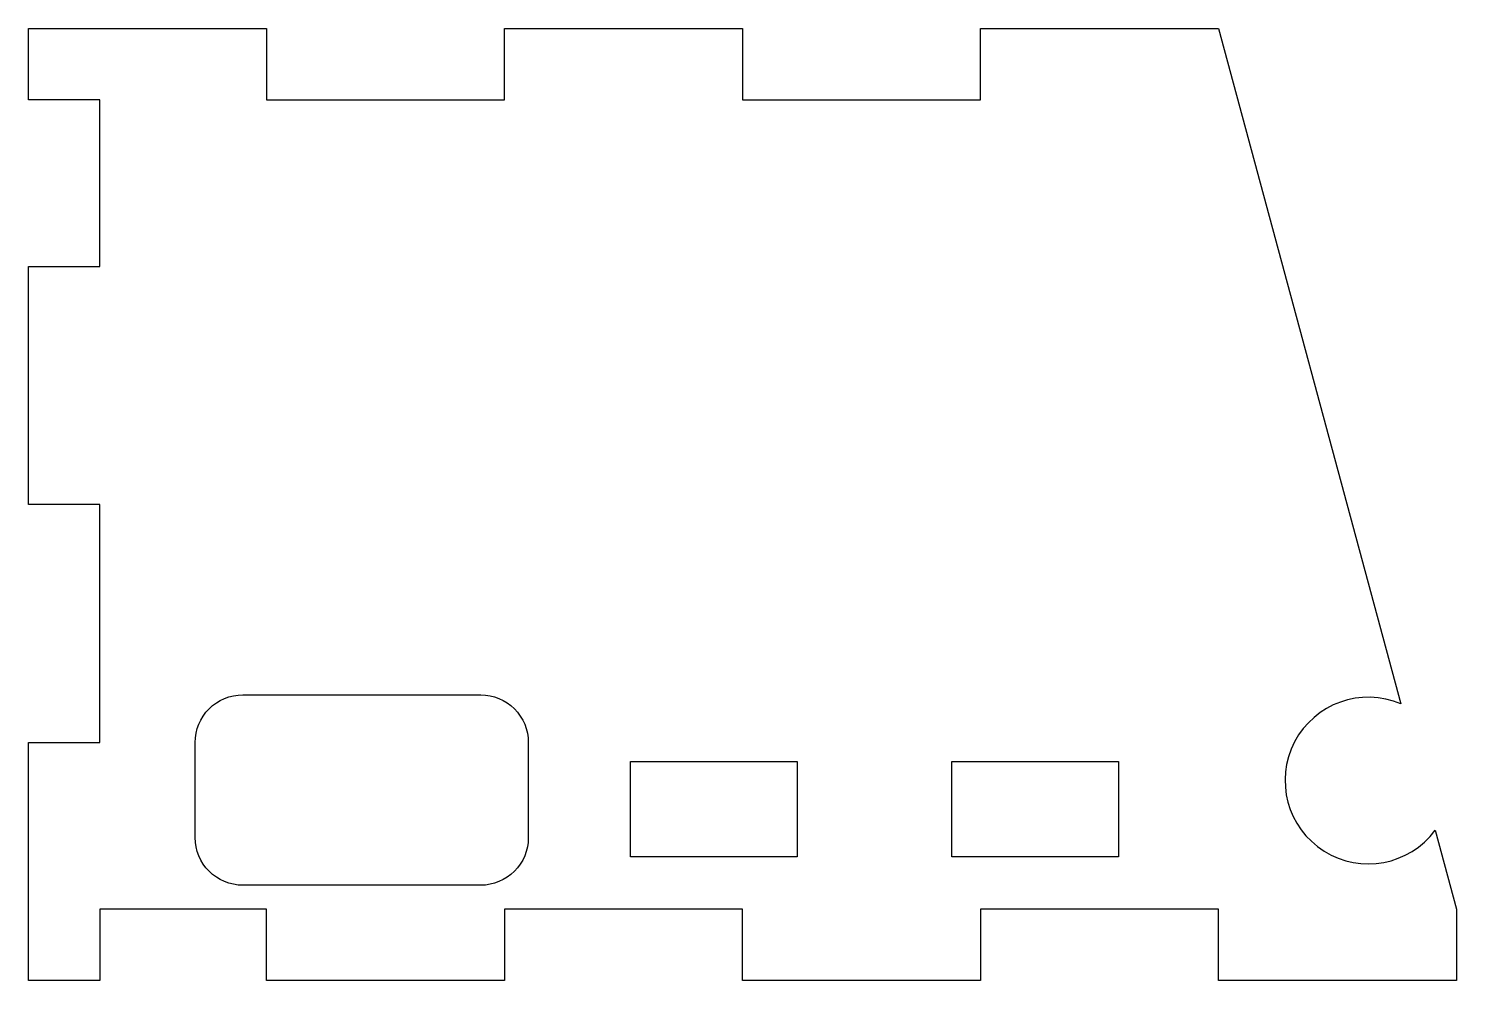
# Model space of a CAD drawing. Header units: millimetres. Extents: x -45.7 to 14.3, y -3 to 37.
import ezdxf

# ---------------------------------------------------------------- set-up
doc = ezdxf.new("R2010")
doc.units = ezdxf.units.MM
doc.layers.get('0').update_dxf_attribs({"linetype": 'CONTINUOUS'})

msp = doc.modelspace()

# ---------------------------------------------------------------- linework, layer by layer
for points in [[(11.97, 8.621, 2.057997), (13.406, 3.308), (14.3, 0), (14.3, -3), (4.3, -3), (4.3, 0), (-5.7, 0), (-5.7, -3), (-15.7, -3), (-15.7, 0), (-25.7, 0), (-25.7, -3), (-35.7, -3), (-35.7, 0), (-42.7, 0), (-42.7, -3), (-45.7, -3), (-45.7, 7), (-42.7, 7), (-42.7, 17), (-45.7, 17), (-45.7, 27), (-42.7, 27), (-42.7, 34), (-45.7, 34), (-45.7, 37), (-35.7, 37), (-35.7, 34), (-25.7, 34), (-25.7, 37), (-15.7, 37), (-15.7, 34), (-5.7, 34), (-5.7, 37), (4.3, 37)], [(-38.7, 3), (-38.7, 7, -0.414214), (-36.7, 9), (-26.7, 9, -0.414214), (-24.7, 7), (-24.7, 3, -0.414214), (-26.7, 1), (-36.7, 1, -0.414214)]]:
    msp.add_lwpolyline(points, format="xyb", close=True)
for points in [[(-20.4, 2.2), (-20.4, 6.2), (-13.4, 6.2), (-13.4, 2.2)], [(0.1, 2.2), (-6.9, 2.2), (-6.9, 6.2), (0.1, 6.2)]]:
    msp.add_lwpolyline(points, close=True)

doc.saveas('drawing.dxf')
